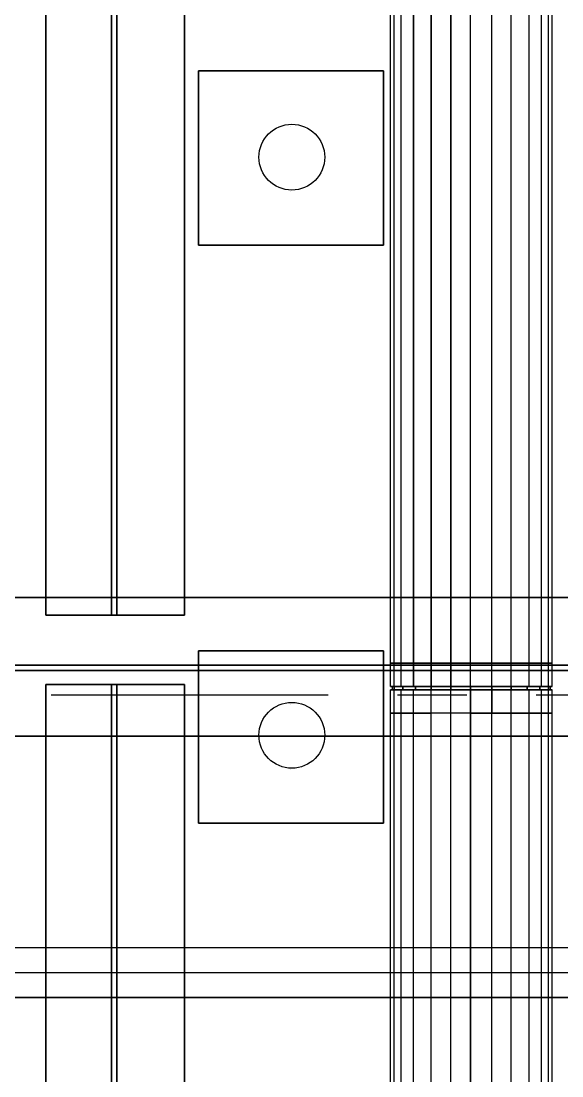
# Model space of a CAD drawing. Header units: metres. Extents: x 114 to 218, y 8 to 180.
# Drawn here: x 188.99 to 193.67, y 75.33 to 84.46 of the extents above; entities that cross this region are included whole.
import ezdxf

# ---------------------------------------------------------------- set-up
doc = ezdxf.new("R2010")
doc.units = ezdxf.units.M
doc.header["$MEASUREMENT"] = 0
for name, color, linetype in [('_Route', 7, 'Continuous'), ('A_GRID', 7, 'Continuous'), ('E-LIGHT', 7, 'Continuous'), ('M-SA2S-Conn', 7, 'Continuous'), ('M-SA2S-Round', 7, 'Continuous'), ('PL-VA-Pipe', 7, 'Continuous'), ('S-3D-BEAM', 7, 'Continuous')]:
    doc.layers.add(name, color=color, linetype=linetype)

msp = doc.modelspace()

# ---------------------------------------------------------------- linework, layer by layer
at = {"layer": '_Route', "color": 4, "true_color": 0x00ffff}
msp.add_lwpolyline([(199.3061, 77.6572), (197.8756, 76.2267), (182.4939, 76.2267), (181.5863, 75.8421)], dxfattribs=at)
msp.add_lwpolyline([(199.3061, 77.6572), (197.8756, 76.2267), (182.4939, 76.2267), (181.5863, 75.8421)], dxfattribs=at)
at = {"layer": 'A_GRID', "color": 1, "true_color": 0xff0000}
for points in [[(191.646, 78.6262), (189.2464, 78.6262)], [(192.8458, 78.6262), (192.2459, 78.6262)], [(195.8452, 78.6262), (193.4457, 78.6262)]]:
    msp.add_lwpolyline(points, dxfattribs=at)
at = {"layer": 'E-LIGHT', "color": 5, "true_color": 0x0000ff}
for points in [[(190.5231, 82.5178), (190.5231, 84.0252), (192.1228, 84.0252), (192.1228, 82.5178), (192.1228, 84.0252), (190.5231, 84.0252), (190.5231, 82.5178)], [(190.5231, 84.0252), (190.5231, 84.0252)], [(190.5231, 84.0252), (190.5231, 84.0252)], [(192.1228, 84.0252), (192.1228, 84.0252)], [(192.1228, 84.0252), (192.1228, 84.0252)], [(191.323, 83.5484), (191.323, 83.5484)], [(191.0461, 83.2715), (191.0461, 83.2715)], [(191.6152, 83.2715), (191.6152, 83.2715)], [(191.323, 82.9793), (191.323, 82.9793)], [(192.1228, 82.5178), (190.5231, 82.5178), (192.1228, 82.5178)], [(190.5231, 82.5178), (190.5231, 82.5178)], [(190.5231, 82.5178), (190.5231, 82.5178)], [(192.1228, 82.5178), (192.1228, 82.5178)], [(192.1228, 82.5178), (192.1228, 82.5178)], [(190.5231, 77.5187), (190.5231, 79.0108), (192.1228, 79.0108), (192.1228, 77.5187), (192.1228, 79.0108), (190.5231, 79.0108), (190.5231, 77.5187)], [(190.5231, 79.0108), (190.5231, 79.0108)], [(190.5231, 79.0108), (190.5231, 79.0108)], [(192.1228, 79.0108), (192.1228, 79.0108)], [(192.1228, 79.0108), (192.1228, 79.0108)], [(191.323, 78.5493), (191.323, 78.5493)], [(191.0461, 78.2725), (191.0461, 78.2725)], [(191.6152, 78.2725), (191.6152, 78.2725)], [(191.323, 77.9802), (191.323, 77.9802)], [(192.1228, 77.5187), (190.5231, 77.5187), (192.1228, 77.5187)], [(190.5231, 77.5187), (190.5231, 77.5187)], [(190.5231, 77.5187), (190.5231, 77.5187)], [(192.1228, 77.5187), (192.1228, 77.5187)], [(192.1228, 77.5187), (192.1228, 77.5187)]]:
    msp.add_lwpolyline(points, dxfattribs=at)
for centre in [(191.3307, 83.2792), (191.3307, 83.2792), (191.3307, 78.2801), (191.3307, 78.2801)]:
    msp.add_circle(centre, 0.2846, dxfattribs=at)
at = {"layer": 'M-SA2S-Conn', "color": 5, "true_color": 0x0000ff}
for points in [[(193.3841, 78.9031), (193.4918, 78.9031), (193.5533, 78.9031), (193.5841, 78.9031), (193.5533, 78.9031), (193.4918, 78.9031), (193.3841, 78.9031), (193.2303, 78.9031), (193.0611, 78.9031), (192.8765, 78.9031), (192.7073, 78.9031), (192.5381, 78.9031), (192.3843, 78.9031), (192.2766, 78.9031), (192.2151, 78.9031), (192.1844, 78.9031), (192.2151, 78.9031), (192.2766, 78.9031), (192.3843, 78.9031), (192.5381, 78.9031), (192.7073, 78.9031), (192.8765, 78.9031), (193.0611, 78.9031), (193.2303, 78.9031), (193.3841, 78.9031)], [(192.1844, 78.7031), (192.1844, 78.9031)], [(192.1844, 78.9031), (192.1844, 78.9031)], [(192.2151, 78.7031), (192.2151, 78.9031)], [(192.2151, 78.7031), (192.2151, 78.9031)], [(192.2151, 78.9031), (192.2151, 78.9031)], [(192.2151, 78.9031), (192.2151, 78.9031)], [(192.2766, 78.7031), (192.2766, 78.9031)], [(192.2766, 78.7031), (192.2766, 78.9031)], [(192.2766, 78.9031), (192.2766, 78.9031)], [(192.2766, 78.9031), (192.2766, 78.9031)], [(192.3843, 78.7031), (192.3843, 78.9031)], [(192.3843, 78.7031), (192.3843, 78.9031)], [(192.3843, 78.9031), (192.3843, 78.9031)], [(192.3843, 78.9031), (192.3843, 78.9031)], [(192.5381, 78.9031), (192.5381, 78.7031), (192.7073, 78.7031), (192.7073, 78.9031)], [(192.5381, 78.7031), (192.5381, 78.9031)], [(192.5381, 78.9031), (192.5381, 78.9031)], [(192.5381, 78.9031), (192.5381, 78.9031)], [(192.7073, 78.7031), (192.8765, 78.7031), (192.8765, 78.9031)], [(192.7073, 78.7031), (192.7073, 78.9031)], [(192.7073, 78.9031), (192.7073, 78.9031)], [(192.7073, 78.9031), (192.7073, 78.9031)], [(192.8765, 78.7031), (192.8765, 78.9031)], [(192.8765, 78.9031), (192.8765, 78.9031)], [(192.8765, 78.9031), (192.8765, 78.9031)], [(193.0611, 78.7031), (193.0611, 78.9031)], [(193.0611, 78.7031), (193.0611, 78.9031)], [(193.0611, 78.9031), (193.0611, 78.9031)], [(193.0611, 78.9031), (193.0611, 78.9031)], [(193.2303, 78.7031), (193.2303, 78.9031)], [(193.2303, 78.7031), (193.2303, 78.9031)], [(193.2303, 78.9031), (193.2303, 78.9031)], [(193.2303, 78.9031), (193.2303, 78.9031)], [(193.3841, 78.7031), (193.3841, 78.9031)], [(193.3841, 78.7031), (193.3841, 78.9031)], [(193.3841, 78.9031), (193.3841, 78.9031)], [(193.3841, 78.9031), (193.3841, 78.9031)], [(193.4918, 78.7031), (193.4918, 78.9031)], [(193.4918, 78.7031), (193.4918, 78.9031)], [(193.4918, 78.9031), (193.4918, 78.9031)], [(193.4918, 78.9031), (193.4918, 78.9031)], [(193.5533, 78.7031), (193.5533, 78.9031)], [(193.5533, 78.7031), (193.5533, 78.9031)], [(193.5533, 78.9031), (193.5533, 78.9031)], [(193.5533, 78.9031), (193.5533, 78.9031)], [(193.5841, 78.7031), (193.5841, 78.9031)], [(193.5841, 78.9031), (193.5841, 78.9031)], [(192.5381, 78.7031), (192.3843, 78.7031), (192.2766, 78.7031), (192.2151, 78.7031), (192.1844, 78.7031), (192.2151, 78.7031), (192.2766, 78.7031), (192.3843, 78.7031), (192.5381, 78.7031), (192.7073, 78.7031), (192.8765, 78.7031), (193.0611, 78.7031), (193.2303, 78.7031), (193.3841, 78.7031), (193.4918, 78.7031), (193.5533, 78.7031), (193.5841, 78.7031), (193.5533, 78.7031), (193.4918, 78.7031), (193.3841, 78.7031), (193.2303, 78.7031), (193.0611, 78.7031), (192.8765, 78.7031)], [(192.1844, 78.7031), (192.1844, 78.7031)], [(192.1844, 78.4724), (192.1844, 78.6724)], [(192.5381, 78.6724), (192.3843, 78.6724), (192.2766, 78.6724), (192.2151, 78.6724), (192.1844, 78.6724), (192.2151, 78.6724), (192.2766, 78.6724), (192.3843, 78.6724), (192.5381, 78.6724), (192.7073, 78.6724), (192.8765, 78.6724), (193.0611, 78.6724), (193.2303, 78.6724), (193.3841, 78.6724), (193.4918, 78.6724), (193.5533, 78.6724), (193.5841, 78.6724), (193.5533, 78.6724), (193.4918, 78.6724), (193.3841, 78.6724), (193.2303, 78.6724), (193.0611, 78.6724)], [(192.1844, 78.6724), (192.1844, 78.6724)], [(192.1997, 78.7031), (192.1997, 78.6724)], [(193.5533, 78.7031), (193.5687, 78.7031), (193.5533, 78.7031), (193.4764, 78.7031), (193.3688, 78.7031), (193.2303, 78.7031), (193.0611, 78.7031), (192.8765, 78.7031), (192.7073, 78.7031), (192.5381, 78.7031), (192.3997, 78.7031), (192.292, 78.7031), (192.2151, 78.7031), (192.1997, 78.7031), (192.2151, 78.7031), (192.292, 78.7031), (192.3997, 78.7031), (192.5381, 78.7031), (192.7073, 78.7031), (192.8765, 78.7031), (193.0611, 78.7031), (193.2303, 78.7031), (193.3688, 78.7031), (193.4764, 78.7031), (193.5533, 78.7031)], [(192.1997, 78.7031), (192.1997, 78.7031)], [(192.7073, 78.6724), (192.8765, 78.6724), (193.0611, 78.6724), (193.2303, 78.6724), (193.3688, 78.6724), (193.4764, 78.6724), (193.5533, 78.6724), (193.5687, 78.6724), (193.5533, 78.6724), (193.4764, 78.6724), (193.3688, 78.6724), (193.2303, 78.6724), (193.0611, 78.6724), (192.8765, 78.6724), (192.7073, 78.6724), (192.5381, 78.6724), (192.3997, 78.6724), (192.292, 78.6724), (192.2151, 78.6724), (192.1997, 78.6724), (192.2151, 78.6724), (192.292, 78.6724), (192.3997, 78.6724), (192.5381, 78.6724), (192.7073, 78.6724)], [(192.1997, 78.6724), (192.1997, 78.6724)], [(192.2151, 78.7031), (192.2151, 78.6724)], [(192.2151, 78.6724), (192.2151, 78.7031)], [(192.2151, 78.7031), (192.2151, 78.7031)], [(192.2151, 78.7031), (192.2151, 78.7031)], [(192.2151, 78.7031), (192.2151, 78.7031)], [(192.2151, 78.7031), (192.2151, 78.7031)], [(192.2151, 78.4724), (192.2151, 78.6724)], [(192.2151, 78.4724), (192.2151, 78.6724)], [(192.2151, 78.6724), (192.2151, 78.6724)], [(192.2151, 78.6724), (192.2151, 78.6724)], [(192.2151, 78.6724), (192.2151, 78.6724)], [(192.2151, 78.6724), (192.2151, 78.6724)], [(192.2766, 78.7031), (192.2766, 78.7031)], [(192.2766, 78.7031), (192.2766, 78.7031)], [(192.2766, 78.4724), (192.2766, 78.6724)], [(192.2766, 78.4724), (192.2766, 78.6724)], [(192.2766, 78.6724), (192.2766, 78.6724)], [(192.2766, 78.6724), (192.2766, 78.6724)], [(192.292, 78.7031), (192.292, 78.6724)], [(192.292, 78.6724), (192.292, 78.7031)], [(192.292, 78.7031), (192.292, 78.7031)], [(192.292, 78.7031), (192.292, 78.7031)], [(192.292, 78.6724), (192.292, 78.6724)], [(192.292, 78.6724), (192.292, 78.6724)], [(192.3843, 78.7031), (192.3843, 78.7031)], [(192.3843, 78.7031), (192.3843, 78.7031)], [(192.3843, 78.4724), (192.3843, 78.6724)], [(192.3843, 78.4724), (192.3843, 78.6724)], [(192.3843, 78.6724), (192.3843, 78.6724)], [(192.3843, 78.6724), (192.3843, 78.6724)], [(192.3997, 78.7031), (192.3997, 78.6724)], [(192.3997, 78.6724), (192.3997, 78.7031)], [(192.3997, 78.7031), (192.3997, 78.7031)], [(192.3997, 78.7031), (192.3997, 78.7031)], [(192.3997, 78.6724), (192.3997, 78.6724)], [(192.3997, 78.6724), (192.3997, 78.6724)], [(192.5381, 78.7031), (192.5381, 78.6724)], [(192.5381, 78.6724), (192.5381, 78.7031)], [(192.5381, 78.7031), (192.5381, 78.7031)], [(192.5381, 78.7031), (192.5381, 78.7031)], [(192.5381, 78.7031), (192.5381, 78.7031)], [(192.5381, 78.7031), (192.5381, 78.7031)], [(192.7073, 78.4724), (192.5381, 78.4724), (192.5381, 78.6724), (192.7073, 78.6724)], [(192.5381, 78.4724), (192.5381, 78.6724)], [(192.5381, 78.6724), (192.5381, 78.6724)], [(192.5381, 78.6724), (192.5381, 78.6724)], [(192.5381, 78.6724), (192.5381, 78.6724)], [(192.5381, 78.6724), (192.5381, 78.6724)], [(192.7073, 78.7031), (192.7073, 78.6724)], [(192.7073, 78.6724), (192.7073, 78.7031)], [(192.7073, 78.7031), (192.7073, 78.7031)], [(192.7073, 78.7031), (192.7073, 78.7031)], [(192.7073, 78.7031), (192.7073, 78.7031)], [(192.7073, 78.7031), (192.7073, 78.7031)], [(192.8765, 78.4724), (192.7073, 78.4724), (192.7073, 78.6724), (192.8765, 78.6724), (192.8765, 78.4724)], [(192.7073, 78.4724), (192.7073, 78.6724)], [(192.7073, 78.6724), (192.7073, 78.6724)], [(192.7073, 78.6724), (192.7073, 78.6724)], [(192.7073, 78.6724), (192.7073, 78.6724)], [(192.7073, 78.6724), (192.7073, 78.6724)], [(192.8765, 78.7031), (192.8765, 78.6724)], [(192.8765, 78.6724), (192.8765, 78.7031)], [(192.8765, 78.7031), (192.8765, 78.7031)], [(192.8765, 78.7031), (192.8765, 78.7031)], [(192.8765, 78.7031), (192.8765, 78.7031)], [(192.8765, 78.7031), (192.8765, 78.7031)], [(192.8765, 78.6724), (193.0611, 78.6724), (193.0611, 78.4724)], [(192.8765, 78.4724), (192.8765, 78.6724)], [(192.8765, 78.6724), (192.8765, 78.6724)], [(192.8765, 78.6724), (192.8765, 78.6724)], [(192.8765, 78.6724), (192.8765, 78.6724)], [(192.8765, 78.6724), (192.8765, 78.6724)], [(193.0611, 78.7031), (193.0611, 78.6724)], [(193.0611, 78.6724), (193.0611, 78.7031)], [(193.0611, 78.7031), (193.0611, 78.7031)], [(193.0611, 78.7031), (193.0611, 78.7031)], [(193.0611, 78.7031), (193.0611, 78.7031)], [(193.0611, 78.7031), (193.0611, 78.7031)], [(193.0611, 78.4724), (193.0611, 78.6724)], [(193.0611, 78.6724), (193.0611, 78.6724)], [(193.0611, 78.6724), (193.0611, 78.6724)], [(193.0611, 78.6724), (193.0611, 78.6724)], [(193.0611, 78.6724), (193.0611, 78.6724)], [(193.2303, 78.7031), (193.2303, 78.6724)], [(193.2303, 78.6724), (193.2303, 78.7031)], [(193.2303, 78.7031), (193.2303, 78.7031)], [(193.2303, 78.7031), (193.2303, 78.7031)], [(193.2303, 78.7031), (193.2303, 78.7031)], [(193.2303, 78.7031), (193.2303, 78.7031)], [(193.2303, 78.4724), (193.2303, 78.6724)], [(193.2303, 78.4724), (193.2303, 78.6724)], [(193.2303, 78.6724), (193.2303, 78.6724)], [(193.2303, 78.6724), (193.2303, 78.6724)], [(193.2303, 78.6724), (193.2303, 78.6724)], [(193.2303, 78.6724), (193.2303, 78.6724)], [(193.3688, 78.7031), (193.3688, 78.6724)], [(193.3688, 78.6724), (193.3688, 78.7031)], [(193.3688, 78.7031), (193.3688, 78.7031)], [(193.3688, 78.7031), (193.3688, 78.7031)], [(193.3688, 78.6724), (193.3688, 78.6724)], [(193.3688, 78.6724), (193.3688, 78.6724)], [(193.3841, 78.7031), (193.3841, 78.7031)], [(193.3841, 78.7031), (193.3841, 78.7031)], [(193.3841, 78.4724), (193.3841, 78.6724)], [(193.3841, 78.4724), (193.3841, 78.6724)], [(193.3841, 78.6724), (193.3841, 78.6724)], [(193.3841, 78.6724), (193.3841, 78.6724)], [(193.4764, 78.7031), (193.4764, 78.6724)], [(193.4764, 78.6724), (193.4764, 78.7031)], [(193.4764, 78.7031), (193.4764, 78.7031)], [(193.4764, 78.7031), (193.4764, 78.7031)], [(193.4764, 78.6724), (193.4764, 78.6724)], [(193.4764, 78.6724), (193.4764, 78.6724)], [(193.4918, 78.7031), (193.4918, 78.7031)], [(193.4918, 78.7031), (193.4918, 78.7031)], [(193.4918, 78.4724), (193.4918, 78.6724)], [(193.4918, 78.4724), (193.4918, 78.6724)], [(193.4918, 78.6724), (193.4918, 78.6724)], [(193.4918, 78.6724), (193.4918, 78.6724)], [(193.5533, 78.7031), (193.5533, 78.6724)], [(193.5533, 78.6724), (193.5533, 78.7031)], [(193.5533, 78.7031), (193.5533, 78.7031)], [(193.5533, 78.7031), (193.5533, 78.7031)], [(193.5533, 78.7031), (193.5533, 78.7031)], [(193.5533, 78.7031), (193.5533, 78.7031)], [(193.5533, 78.4724), (193.5533, 78.6724)], [(193.5533, 78.4724), (193.5533, 78.6724)], [(193.5533, 78.6724), (193.5533, 78.6724)], [(193.5533, 78.6724), (193.5533, 78.6724)], [(193.5533, 78.6724), (193.5533, 78.6724)], [(193.5533, 78.6724), (193.5533, 78.6724)], [(193.5687, 78.6724), (193.5687, 78.7031)], [(193.5687, 78.7031), (193.5687, 78.7031)], [(193.5687, 78.6724), (193.5687, 78.6724)], [(193.5841, 78.7031), (193.5841, 78.7031)], [(193.5841, 78.4724), (193.5841, 78.6724)], [(193.5841, 78.6724), (193.5841, 78.6724)], [(192.8765, 78.4724), (193.0611, 78.4724), (193.2303, 78.4724), (193.3841, 78.4724), (193.4918, 78.4724), (193.5533, 78.4724), (193.5841, 78.4724), (193.5533, 78.4724), (193.4918, 78.4724), (193.3841, 78.4724), (193.2303, 78.4724), (193.0611, 78.4724), (192.8765, 78.4724), (192.7073, 78.4724), (192.5381, 78.4724), (192.3843, 78.4724), (192.2766, 78.4724), (192.2151, 78.4724), (192.1844, 78.4724), (192.2151, 78.4724), (192.2766, 78.4724), (192.3843, 78.4724), (192.5381, 78.4724)], [(192.1844, 78.4724), (192.1844, 78.4724)], [(192.2151, 78.4724), (192.2151, 78.4724)], [(192.2151, 78.4724), (192.2151, 78.4724)], [(192.2766, 78.4724), (192.2766, 78.4724)], [(192.2766, 78.4724), (192.2766, 78.4724)], [(192.3843, 78.4724), (192.3843, 78.4724)], [(192.3843, 78.4724), (192.3843, 78.4724)], [(192.5381, 78.4724), (192.5381, 78.4724)], [(192.5381, 78.4724), (192.5381, 78.4724)], [(192.7073, 78.4724), (192.7073, 78.4724)], [(192.7073, 78.4724), (192.7073, 78.4724)], [(192.8765, 78.4724), (192.8765, 78.4724)], [(192.8765, 78.4724), (192.8765, 78.4724)], [(193.0611, 78.4724), (193.0611, 78.4724)], [(193.0611, 78.4724), (193.0611, 78.4724)], [(193.2303, 78.4724), (193.2303, 78.4724)], [(193.2303, 78.4724), (193.2303, 78.4724)], [(193.3841, 78.4724), (193.3841, 78.4724)], [(193.3841, 78.4724), (193.3841, 78.4724)], [(193.4918, 78.4724), (193.4918, 78.4724)], [(193.4918, 78.4724), (193.4918, 78.4724)], [(193.5533, 78.4724), (193.5533, 78.4724)], [(193.5533, 78.4724), (193.5533, 78.4724)], [(193.5841, 78.4724), (193.5841, 78.4724)]]:
    msp.add_lwpolyline(points, dxfattribs=at)
at = {"layer": 'M-SA2S-Round', "color": 5, "true_color": 0x0000ff}
for points in [[(192.2151, 78.7031), (192.1844, 78.7031), (192.1844, 84.702)], [(192.1844, 78.7031), (192.2151, 78.7031), (192.2151, 84.702)], [(192.2766, 78.7031), (192.2151, 78.7031), (192.2151, 84.702)], [(192.2151, 78.7031), (192.2766, 78.7031), (192.2766, 84.702)], [(192.5381, 84.702), (192.3843, 84.702), (192.3843, 78.7031), (192.2766, 78.7031), (192.2766, 84.702)], [(192.2766, 78.7031), (192.3843, 78.7031), (192.3843, 84.702)], [(192.7073, 84.702), (192.5381, 84.702), (192.5381, 78.7031), (192.3843, 78.7031)], [(192.3843, 78.7031), (192.5381, 78.7031), (192.5381, 84.702)], [(192.5381, 78.7031), (192.7073, 78.7031), (192.7073, 84.702)], [(192.7073, 84.702), (192.7073, 78.7031), (192.8765, 78.7031), (192.8765, 84.702)], [(192.7073, 78.7031), (192.8765, 78.7031), (192.8765, 84.702)], [(192.8765, 78.7031), (193.0611, 78.7031), (193.0611, 84.702)], [(193.0611, 78.7031), (193.2303, 78.7031), (193.2303, 84.702)], [(193.2303, 78.7031), (193.0611, 78.7031), (193.0611, 84.702)], [(193.2303, 78.7031), (193.3841, 78.7031), (193.3841, 84.702)], [(193.3841, 78.7031), (193.2303, 78.7031), (193.2303, 84.702)], [(193.3841, 78.7031), (193.4918, 78.7031), (193.4918, 84.702)], [(193.4918, 78.7031), (193.3841, 78.7031), (193.3841, 84.702)], [(193.4918, 78.7031), (193.5533, 78.7031), (193.5533, 84.702)], [(193.5533, 78.7031), (193.4918, 78.7031), (193.4918, 84.702)], [(193.5533, 78.7031), (193.5841, 78.7031), (193.5841, 84.702)], [(193.5841, 78.7031), (193.5533, 78.7031), (193.5533, 84.702)], [(192.1844, 78.7031), (192.1844, 78.7031)], [(192.1844, 78.6724), (192.2151, 78.6724), (192.2766, 78.6724), (192.3843, 78.6724), (192.5381, 78.6724), (192.7073, 78.6724), (192.8765, 78.6724), (193.0611, 78.6724), (193.2303, 78.6724), (193.3841, 78.6724), (193.4918, 78.6724), (193.5533, 78.6724), (193.5841, 78.6724), (193.5533, 78.6724), (193.4918, 78.6724), (193.3841, 78.6724), (193.2303, 78.6724), (193.0611, 78.6724), (192.8765, 78.6724), (192.7073, 78.6724), (192.5381, 78.6724), (192.3843, 78.6724), (192.2766, 78.6724), (192.2151, 78.6724), (192.1844, 78.6724)], [(192.1844, 75.0269), (192.1844, 78.6724)], [(192.1844, 78.6724), (192.1844, 78.6724)], [(192.2151, 78.7031), (192.2151, 78.7031)], [(192.2151, 78.7031), (192.2151, 78.7031)], [(192.2151, 75.0269), (192.2151, 78.6724)], [(192.2151, 75.0269), (192.2151, 78.6724)], [(192.2151, 78.6724), (192.2151, 78.6724)], [(192.2151, 78.6724), (192.2151, 78.6724)], [(192.2766, 78.7031), (192.2766, 78.7031)], [(192.2766, 78.7031), (192.2766, 78.7031)], [(192.2766, 75.0269), (192.2766, 78.6724)], [(192.2766, 75.0269), (192.2766, 78.6724)], [(192.2766, 78.6724), (192.2766, 78.6724)], [(192.2766, 78.6724), (192.2766, 78.6724)], [(192.3843, 78.7031), (192.3843, 78.7031)], [(192.3843, 78.7031), (192.3843, 78.7031)], [(192.3843, 75.0269), (192.3843, 78.6724)], [(192.3843, 75.0269), (192.3843, 78.6724)], [(192.3843, 78.6724), (192.3843, 78.6724)], [(192.3843, 78.6724), (192.3843, 78.6724)], [(192.7073, 78.7031), (192.5381, 78.7031)], [(192.5381, 78.7031), (192.5381, 78.7031)], [(192.5381, 78.7031), (192.5381, 78.7031)], [(192.5381, 75.0269), (192.5381, 78.6724)], [(192.5381, 75.0269), (192.5381, 78.6724)], [(192.5381, 78.6724), (192.5381, 78.6724)], [(192.5381, 78.6724), (192.5381, 78.6724)], [(192.7073, 78.7031), (192.7073, 78.7031)], [(192.7073, 78.7031), (192.7073, 78.7031)], [(192.7073, 75.0269), (192.7073, 78.6724)], [(192.7073, 75.0269), (192.7073, 78.6724)], [(192.7073, 78.6724), (192.7073, 78.6724)], [(192.7073, 78.6724), (192.7073, 78.6724)], [(193.0611, 78.7031), (192.8765, 78.7031)], [(192.8765, 78.7031), (192.8765, 78.7031)], [(192.8765, 78.7031), (192.8765, 78.7031)], [(192.8765, 78.6724), (192.8765, 75.0269)], [(192.8765, 75.0269), (192.8765, 78.6724)], [(192.8765, 78.6724), (192.8765, 78.6724)], [(192.8765, 78.6724), (192.8765, 78.6724)], [(193.0611, 78.7031), (193.0611, 78.7031)], [(193.0611, 78.7031), (193.0611, 78.7031)], [(193.0611, 75.0269), (193.0611, 78.6724)], [(193.0611, 75.0269), (193.0611, 78.6724)], [(193.0611, 78.6724), (193.0611, 78.6724)], [(193.0611, 78.6724), (193.0611, 78.6724)], [(193.2303, 78.7031), (193.2303, 78.7031)], [(193.2303, 78.7031), (193.2303, 78.7031)], [(193.2303, 75.0269), (193.2303, 78.6724)], [(193.2303, 75.0269), (193.2303, 78.6724)], [(193.2303, 78.6724), (193.2303, 78.6724)], [(193.2303, 78.6724), (193.2303, 78.6724)], [(193.3841, 78.7031), (193.3841, 78.7031)], [(193.3841, 78.7031), (193.3841, 78.7031)], [(193.3841, 75.0269), (193.3841, 78.6724)], [(193.3841, 75.0269), (193.3841, 78.6724)], [(193.3841, 78.6724), (193.3841, 78.6724)], [(193.3841, 78.6724), (193.3841, 78.6724)], [(193.4918, 78.7031), (193.4918, 78.7031)], [(193.4918, 78.7031), (193.4918, 78.7031)], [(193.4918, 75.0269), (193.4918, 78.6724)], [(193.4918, 75.0269), (193.4918, 78.6724)], [(193.4918, 78.6724), (193.4918, 78.6724)], [(193.4918, 78.6724), (193.4918, 78.6724)], [(193.5533, 78.7031), (193.5533, 78.7031)], [(193.5533, 78.7031), (193.5533, 78.7031)], [(193.5533, 75.0269), (193.5533, 78.6724)], [(193.5533, 75.0269), (193.5533, 78.6724)], [(193.5533, 78.6724), (193.5533, 78.6724)], [(193.5533, 78.6724), (193.5533, 78.6724)], [(193.5841, 78.7031), (193.5841, 78.7031)], [(193.5841, 75.0269), (193.5841, 78.6724)], [(193.5841, 78.6724), (193.5841, 78.6724)]]:
    msp.add_lwpolyline(points, dxfattribs=at)
at = {"layer": 'PL-VA-Pipe', "color": 171, "true_color": 0x7f7fff}
for points in [[(196.2605, 76.442), (183.4168, 76.442)], [(196.2605, 76.442), (183.4168, 76.442)], [(196.2605, 76.442), (183.4168, 76.442)], [(196.2605, 76.442), (183.4168, 76.442)], [(196.2605, 76.2267), (183.4168, 76.2267)], [(196.2605, 76.2267), (196.2605, 76.2267), (183.4168, 76.2267)], [(196.2605, 76.2267), (183.4168, 76.2267)], [(196.2605, 76.2267), (196.2605, 76.2267), (183.4168, 76.2267)], [(196.2605, 76.0113), (183.4168, 76.0113)], [(183.4168, 76.0113), (196.2605, 76.0113)], [(196.2605, 76.0113), (183.4168, 76.0113)], [(183.4168, 76.0113), (196.2605, 76.0113)]]:
    msp.add_lwpolyline(points, dxfattribs=at)
at = {"layer": 'S-3D-BEAM', "color": 4, "true_color": 0x00ffff}
for points in [[(189.2003, 107.2209), (190.4001, 107.2209), (190.4001, 107.2209), (190.4001, 79.3184), (189.2003, 79.3184), (189.2003, 107.2209)], [(189.2003, 79.3184), (189.2003, 107.2209), (189.2003, 79.3184)], [(189.7694, 107.2209), (189.2003, 107.2209), (189.2003, 107.2209), (189.2003, 79.3184), (189.7694, 79.3184), (189.7694, 107.2209)], [(189.2003, 107.2209), (189.7694, 107.2209), (189.7694, 107.2209), (189.7694, 79.3184), (189.2003, 79.3184), (189.2003, 107.2209)], [(189.2003, 79.3184), (189.2003, 107.2209), (189.2003, 79.3184)], [(190.4001, 107.2209), (189.2003, 107.2209), (189.2003, 107.2209), (189.2003, 79.3184), (190.4001, 79.3184), (190.4001, 107.2209)], [(189.8156, 107.2209), (190.4001, 107.2209), (189.8156, 107.2209), (189.8156, 107.2209), (189.8156, 79.3184), (190.4001, 79.3184), (190.4001, 107.2209), (189.2003, 107.2209), (189.7694, 107.2209)], [(189.7694, 79.3184), (189.7694, 107.2209), (189.7694, 79.3184)], [(189.8156, 107.2209), (190.4001, 107.2209), (190.4001, 107.2209), (190.4001, 79.3184), (189.8156, 79.3184), (189.8156, 107.2209)], [(189.8156, 79.3184), (189.8156, 107.2209), (189.8156, 79.3184)], [(190.4001, 79.3184), (190.4001, 107.2209), (190.4001, 79.3184)], [(190.4001, 79.3184), (190.4001, 107.2209), (190.4001, 79.3184)], [(201.7979, 79.4722), (167.1429, 79.4722), (201.7979, 79.4722)], [(167.1429, 78.2725), (167.1429, 79.4722), (167.1429, 79.4722), (201.7979, 79.4722), (201.7979, 78.2725), (167.1429, 78.2725)], [(167.1429, 79.4722), (167.1429, 78.2725), (167.1429, 78.2725), (201.7979, 78.2725), (201.7979, 79.4722), (167.1429, 79.4722)], [(201.7979, 79.4722), (167.1429, 79.4722), (201.7979, 79.4722)], [(167.1429, 78.8877), (167.1429, 79.4722), (167.1429, 79.4722), (201.7979, 79.4722), (201.7979, 78.8877), (167.1429, 78.8877)], [(167.1429, 78.8877), (167.1429, 79.4722), (167.1429, 78.8877), (167.1429, 78.8877), (201.7979, 78.8877), (201.7979, 79.4722), (167.1429, 79.4722), (167.1429, 79.4722), (167.1429, 78.2725), (167.1429, 78.8416)], [(189.8156, 79.3184), (190.4001, 79.3184), (189.2003, 79.3184), (189.7694, 79.3184)], [(189.8156, 79.3184), (190.4001, 79.3184), (190.4001, 79.3184), (189.2003, 79.3184), (189.7694, 79.3184)], [(189.2003, 79.3184), (189.2003, 79.3184)], [(189.7694, 79.3184), (189.7694, 79.3184)], [(189.8156, 79.3184), (189.8156, 79.3184)], [(201.7979, 78.8877), (167.1429, 78.8877), (201.7979, 78.8877)], [(167.1429, 78.8416), (167.1429, 78.2725), (167.1429, 78.2725), (201.7979, 78.2725), (201.7979, 78.8416), (167.1429, 78.8416)], [(201.7979, 78.8416), (167.1429, 78.8416), (201.7979, 78.8416)], [(167.1429, 78.2725), (167.1429, 78.8416), (167.1429, 78.8416), (201.7979, 78.8416), (201.7979, 78.2725), (167.1429, 78.2725)], [(189.2003, 78.7185), (189.2003, 24.5287), (189.2003, 78.7185)], [(190.4001, 24.5287), (189.2003, 24.5287), (189.2003, 24.5287), (189.2003, 78.7185), (190.4001, 78.7185), (190.4001, 24.5287)], [(189.2003, 24.5287), (190.4001, 24.5287), (190.4001, 24.5287), (190.4001, 78.7185), (189.2003, 78.7185), (189.2003, 24.5287)], [(189.2003, 78.7185), (189.2003, 24.5287), (189.2003, 78.7185)], [(189.7694, 24.5287), (189.2003, 24.5287), (189.2003, 24.5287), (189.2003, 78.7185), (189.7694, 78.7185), (189.7694, 24.5287)], [(189.7694, 24.5287), (189.2003, 24.5287), (189.7694, 24.5287), (189.7694, 24.5287), (189.7694, 78.7185), (189.2003, 78.7185), (189.2003, 24.5287), (190.4001, 24.5287), (189.8156, 24.5287)], [(189.7694, 78.7185), (189.2003, 78.7185), (190.4001, 78.7185), (189.8156, 78.7185)], [(189.7694, 78.7185), (189.2003, 78.7185), (189.2003, 78.7185), (190.4001, 78.7185), (189.8156, 78.7185)], [(189.7694, 78.7185), (189.7694, 24.5287), (189.7694, 78.7185)], [(189.7694, 78.7185), (189.7694, 78.7185)], [(189.8156, 24.5287), (190.4001, 24.5287), (190.4001, 24.5287), (190.4001, 78.7185), (189.8156, 78.7185), (189.8156, 24.5287)], [(189.8156, 78.7185), (189.8156, 24.5287), (189.8156, 78.7185)], [(190.4001, 24.5287), (189.8156, 24.5287), (189.8156, 24.5287), (189.8156, 78.7185), (190.4001, 78.7185), (190.4001, 24.5287)], [(189.8156, 78.7185), (189.8156, 78.7185)], [(190.4001, 78.7185), (190.4001, 24.5287), (190.4001, 78.7185)], [(190.4001, 78.7185), (190.4001, 24.5287), (190.4001, 78.7185)], [(190.4001, 78.7185), (190.4001, 78.7185)], [(201.7979, 78.2725), (167.1429, 78.2725), (201.7979, 78.2725)], [(201.7979, 78.2725), (167.1429, 78.2725), (201.7979, 78.2725)]]:
    msp.add_lwpolyline(points, dxfattribs=at)

doc.saveas('drawing.dxf')
